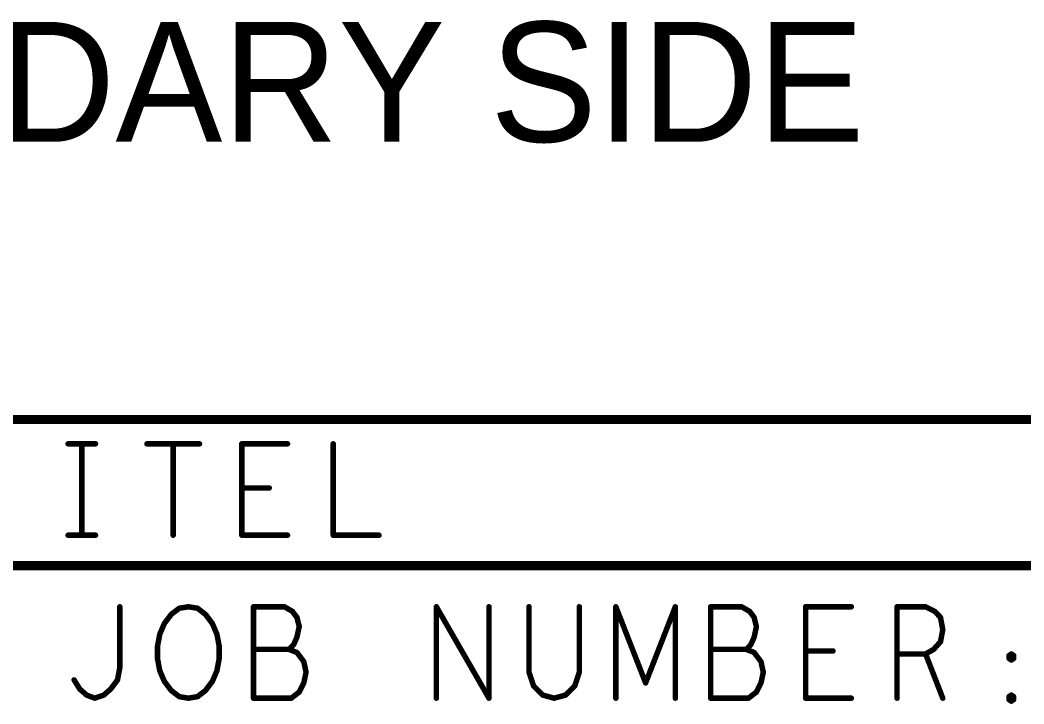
# Model space of a CAD drawing. Extents: x -1.14 to 4.53, y -2.04 to 6.
# Drawn here: x 2.197 to 3.294, y -1.395 to -0.646 of the extents above; entities that cross this region are included whole.
import ezdxf

# ---------------------------------------------------------------- set-up
doc = ezdxf.new("R2010")
doc.units = 0
doc.layers.get('0').update_dxf_attribs({"linetype": 'CONTINUOUS'})
doc.layers.add('ASPR', color=6, linetype='CONTINUOUS')
doc.layers.add('ASSE', color=1, linetype='CONTINUOUS')
doc.styles.add('STYLE_0', font='TXT', dxfattribs={"height": 0.13125})

# ---------------------------------------------------------------- blocks, each defined once
blk = doc.blocks.new('ROUND_1')
at = {"const_width": 0.003}
blk.add_lwpolyline([(-0.0015, 0, 1), (0.0015, 0, 1)], format="xyb", close=True, dxfattribs=at)

msp = doc.modelspace()

# ---------------------------------------------------------------- linework, layer by layer
at = {"layer": 'ASPR'}
for points, const_width in [([(0.2481, -1.0833), (4.4031, -1.0833)], 0.01), ([(2.249, -1.11), (2.279, -1.11)], 0.006), ([(2.264, -1.11), (2.264, -1.21)], 0.006), ([(2.3353, -1.11), (2.3927, -1.11)], 0.006), ([(2.364, -1.11), (2.364, -1.21)], 0.006), ([(2.439, -1.21), (2.439, -1.11)], 0.006), ([(2.439, -1.11), (2.489, -1.11)], 0.006), ([(2.539, -1.11), (2.539, -1.21)], 0.006), ([(2.469, -1.1583), (2.439, -1.1583)], 0.006), ([(2.249, -1.21), (2.279, -1.21)], 0.006), ([(2.489, -1.21), (2.439, -1.21)], 0.006), ([(2.539, -1.21), (2.589, -1.21)], 0.006), ([(0.2481, -1.2433), (4.4031, -1.2433)], 0.01), ([(2.3056, -1.3549), (2.3056, -1.2883)], 0.006), ([(2.3543, -1.3066), (2.3618, -1.2966)], 0.006), ([(2.3618, -1.2966), (2.3706, -1.2899)], 0.006), ([(2.3706, -1.2899), (2.3806, -1.2883)], 0.006), ([(2.3806, -1.2883), (2.3906, -1.2899)], 0.006), ([(2.3906, -1.2899), (2.3993, -1.2966)], 0.006), ([(2.3993, -1.2966), (2.4068, -1.3066)], 0.006), ([(2.4856, -1.2883), (2.4518, -1.2883)], 0.006), ([(2.4518, -1.2883), (2.4518, -1.3883)], 0.006), ([(2.4943, -1.2933), (2.4856, -1.2883)], 0.006), ([(2.4993, -1.2999), (2.4943, -1.2933)], 0.006), ([(2.6518, -1.3883), (2.6518, -1.2883)], 0.006), ([(2.6518, -1.2883), (2.7093, -1.3883)], 0.006), ([(2.7093, -1.3883), (2.7093, -1.2883)], 0.006), ([(2.7531, -1.2883), (2.7531, -1.3599)], 0.006), ([(2.8081, -1.3599), (2.8081, -1.2883)], 0.006), ([(2.8481, -1.3883), (2.8481, -1.2883)], 0.006), ([(2.8481, -1.2883), (2.8806, -1.3716)], 0.006), ([(2.8806, -1.3716), (2.9131, -1.2883)], 0.006), ([(2.9131, -1.2883), (2.9131, -1.3883)], 0.006), ([(2.9856, -1.2883), (2.9518, -1.2883)], 0.006), ([(2.9518, -1.2883), (2.9518, -1.3883)], 0.006), ([(2.9943, -1.2933), (2.9856, -1.2883)], 0.006), ([(2.9993, -1.2999), (2.9943, -1.2933)], 0.006), ([(3.0556, -1.3883), (3.0556, -1.2883)], 0.006), ([(3.0556, -1.2883), (3.1056, -1.2883)], 0.006), ([(3.1556, -1.3883), (3.1556, -1.2883)], 0.006), ([(3.1556, -1.2883), (3.1868, -1.2883)], 0.006), ([(3.1868, -1.2883), (3.1968, -1.2933)], 0.006), ([(3.1968, -1.2933), (3.2031, -1.2999)], 0.006), ([(2.3493, -1.3183), (2.3543, -1.3066)], 0.006), ([(2.4068, -1.3066), (2.4118, -1.3183)], 0.006), ([(2.5018, -1.3099), (2.4993, -1.2999)], 0.006), ([(3.0018, -1.3099), (2.9993, -1.2999)], 0.006), ([(3.2031, -1.2999), (3.2056, -1.3133)], 0.006), ([(2.3468, -1.3316), (2.3493, -1.3183)], 0.006), ([(2.4118, -1.3183), (2.4143, -1.3316)], 0.006), ([(2.4993, -1.3216), (2.5018, -1.3099)], 0.006), ([(2.9993, -1.3216), (3.0018, -1.3099)], 0.006), ([(3.2056, -1.3133), (3.2031, -1.3266)], 0.006), ([(2.4906, -1.3349), (2.4956, -1.3299)], 0.006), ([(2.4956, -1.3299), (2.4993, -1.3216)], 0.006), ([(2.9906, -1.3349), (2.9956, -1.3299)], 0.006), ([(2.9956, -1.3299), (2.9993, -1.3216)], 0.006), ([(3.2031, -1.3266), (3.1956, -1.3349)], 0.006), ([(2.3468, -1.3449), (2.3468, -1.3316)], 0.006), ([(2.4143, -1.3316), (2.4143, -1.3449)], 0.006), ([(2.4906, -1.3349), (2.4518, -1.3349)], 0.006), ([(2.4993, -1.3383), (2.4906, -1.3349)], 0.006), ([(2.5068, -1.3483), (2.4993, -1.3383)], 0.006), ([(2.9906, -1.3349), (2.9518, -1.3349)], 0.006), ([(2.9993, -1.3383), (2.9906, -1.3349)], 0.006), ([(3.0068, -1.3483), (2.9993, -1.3383)], 0.006), ([(3.0856, -1.3366), (3.0556, -1.3366)], 0.006), ([(3.1868, -1.3399), (3.1556, -1.3399)], 0.006), ([(3.1956, -1.3349), (3.1868, -1.3399)], 0.006), ([(3.1868, -1.3399), (3.2056, -1.3883)], 0.006), ([(3.2781, -1.3416), (3.2806, -1.3399)], 0.006), ([(3.2781, -1.3449), (3.2781, -1.3416)], 0.006), ([(3.2806, -1.3399), (3.2831, -1.3416)], 0.006), ([(3.2831, -1.3416), (3.2831, -1.3449)], 0.006), ([(2.3493, -1.3583), (2.3468, -1.3449)], 0.006), ([(2.4143, -1.3449), (2.4118, -1.3583)], 0.006), ([(2.5093, -1.3599), (2.5068, -1.3483)], 0.006), ([(3.0093, -1.3599), (3.0068, -1.3483)], 0.006), ([(3.2806, -1.3466), (3.2781, -1.3449)], 0.006), ([(3.2831, -1.3449), (3.2806, -1.3466)], 0.006), ([(2.3031, -1.3683), (2.3056, -1.3549)], 0.006), ([(2.3543, -1.3699), (2.3493, -1.3583)], 0.006), ([(2.4118, -1.3583), (2.4068, -1.3699)], 0.006), ([(2.5068, -1.3716), (2.5093, -1.3599)], 0.006), ([(2.7531, -1.3599), (2.7581, -1.3749)], 0.006), ([(2.8031, -1.3749), (2.8081, -1.3599)], 0.006), ([(3.0068, -1.3716), (3.0093, -1.3599)], 0.006), ([(2.2556, -1.3683), (2.2618, -1.3783)], 0.006), ([(2.2956, -1.3783), (2.3031, -1.3683)], 0.006), ([(2.3618, -1.3799), (2.3543, -1.3699)], 0.006), ([(2.4068, -1.3699), (2.3993, -1.3799)], 0.006), ([(2.5018, -1.3816), (2.5068, -1.3716)], 0.006), ([(2.7581, -1.3749), (2.7681, -1.3849)], 0.006), ([(2.7931, -1.3849), (2.8031, -1.3749)], 0.006), ([(3.0018, -1.3816), (3.0068, -1.3716)], 0.006), ([(2.2618, -1.3783), (2.2693, -1.3849)], 0.006), ([(2.2693, -1.3849), (2.2781, -1.3883)], 0.006), ([(2.2781, -1.3883), (2.2881, -1.3849)], 0.006), ([(2.2881, -1.3849), (2.2956, -1.3783)], 0.006), ([(2.3706, -1.3866), (2.3618, -1.3799)], 0.006), ([(2.3993, -1.3799), (2.3906, -1.3866)], 0.006), ([(2.4931, -1.3883), (2.5018, -1.3816)], 0.006), ([(2.7681, -1.3849), (2.7806, -1.3883)], 0.006), ([(2.7806, -1.3883), (2.7931, -1.3849)], 0.006), ([(2.9931, -1.3883), (3.0018, -1.3816)], 0.006), ([(3.2781, -1.3866), (3.2806, -1.3849)], 0.006), ([(3.2806, -1.3849), (3.2831, -1.3866)], 0.006), ([(2.3806, -1.3883), (2.3706, -1.3866)], 0.006), ([(2.3906, -1.3866), (2.3806, -1.3883)], 0.006), ([(2.4518, -1.3883), (2.4931, -1.3883)], 0.006), ([(2.9518, -1.3883), (2.9931, -1.3883)], 0.006), ([(3.1056, -1.3883), (3.0556, -1.3883)], 0.006), ([(3.2781, -1.3899), (3.2781, -1.3866)], 0.006), ([(3.2806, -1.3916), (3.2781, -1.3899)], 0.006), ([(3.2831, -1.3899), (3.2806, -1.3916)], 0.006), ([(3.2831, -1.3866), (3.2831, -1.3899)], 0.006)]:
    msp.add_lwpolyline(points, dxfattribs=dict(at, const_width=const_width))
at = {"layer": 'ASSE'}
for points, const_width in [([(0.2481, -1.0833), (4.4031, -1.0833)], 0.01), ([(2.249, -1.11), (2.279, -1.11)], 0.006), ([(2.264, -1.11), (2.264, -1.21)], 0.006), ([(2.3353, -1.11), (2.3927, -1.11)], 0.006), ([(2.364, -1.11), (2.364, -1.21)], 0.006), ([(2.439, -1.21), (2.439, -1.11)], 0.006), ([(2.439, -1.11), (2.489, -1.11)], 0.006), ([(2.539, -1.11), (2.539, -1.21)], 0.006), ([(2.469, -1.1583), (2.439, -1.1583)], 0.006), ([(2.249, -1.21), (2.279, -1.21)], 0.006), ([(2.489, -1.21), (2.439, -1.21)], 0.006), ([(2.539, -1.21), (2.589, -1.21)], 0.006), ([(0.2481, -1.2433), (4.4031, -1.2433)], 0.01), ([(2.3056, -1.3549), (2.3056, -1.2883)], 0.006), ([(2.3543, -1.3066), (2.3618, -1.2966)], 0.006), ([(2.3618, -1.2966), (2.3706, -1.2899)], 0.006), ([(2.3706, -1.2899), (2.3806, -1.2883)], 0.006), ([(2.3806, -1.2883), (2.3906, -1.2899)], 0.006), ([(2.3906, -1.2899), (2.3993, -1.2966)], 0.006), ([(2.3993, -1.2966), (2.4068, -1.3066)], 0.006), ([(2.4856, -1.2883), (2.4518, -1.2883)], 0.006), ([(2.4518, -1.2883), (2.4518, -1.3883)], 0.006), ([(2.4943, -1.2933), (2.4856, -1.2883)], 0.006), ([(2.4993, -1.2999), (2.4943, -1.2933)], 0.006), ([(2.6518, -1.3883), (2.6518, -1.2883)], 0.006), ([(2.6518, -1.2883), (2.7093, -1.3883)], 0.006), ([(2.7093, -1.3883), (2.7093, -1.2883)], 0.006), ([(2.7531, -1.2883), (2.7531, -1.3599)], 0.006), ([(2.8081, -1.3599), (2.8081, -1.2883)], 0.006), ([(2.8481, -1.3883), (2.8481, -1.2883)], 0.006), ([(2.8481, -1.2883), (2.8806, -1.3716)], 0.006), ([(2.8806, -1.3716), (2.9131, -1.2883)], 0.006), ([(2.9131, -1.2883), (2.9131, -1.3883)], 0.006), ([(2.9856, -1.2883), (2.9518, -1.2883)], 0.006), ([(2.9518, -1.2883), (2.9518, -1.3883)], 0.006), ([(2.9943, -1.2933), (2.9856, -1.2883)], 0.006), ([(2.9993, -1.2999), (2.9943, -1.2933)], 0.006), ([(3.0556, -1.3883), (3.0556, -1.2883)], 0.006), ([(3.0556, -1.2883), (3.1056, -1.2883)], 0.006), ([(3.1556, -1.3883), (3.1556, -1.2883)], 0.006), ([(3.1556, -1.2883), (3.1868, -1.2883)], 0.006), ([(3.1868, -1.2883), (3.1968, -1.2933)], 0.006), ([(3.1968, -1.2933), (3.2031, -1.2999)], 0.006), ([(2.3493, -1.3183), (2.3543, -1.3066)], 0.006), ([(2.4068, -1.3066), (2.4118, -1.3183)], 0.006), ([(2.5018, -1.3099), (2.4993, -1.2999)], 0.006), ([(3.0018, -1.3099), (2.9993, -1.2999)], 0.006), ([(3.2031, -1.2999), (3.2056, -1.3133)], 0.006), ([(2.3468, -1.3316), (2.3493, -1.3183)], 0.006), ([(2.4118, -1.3183), (2.4143, -1.3316)], 0.006), ([(2.4993, -1.3216), (2.5018, -1.3099)], 0.006), ([(2.9993, -1.3216), (3.0018, -1.3099)], 0.006), ([(3.2056, -1.3133), (3.2031, -1.3266)], 0.006), ([(2.4906, -1.3349), (2.4956, -1.3299)], 0.006), ([(2.4956, -1.3299), (2.4993, -1.3216)], 0.006), ([(2.9906, -1.3349), (2.9956, -1.3299)], 0.006), ([(2.9956, -1.3299), (2.9993, -1.3216)], 0.006), ([(3.2031, -1.3266), (3.1956, -1.3349)], 0.006), ([(2.3468, -1.3449), (2.3468, -1.3316)], 0.006), ([(2.4143, -1.3316), (2.4143, -1.3449)], 0.006), ([(2.4906, -1.3349), (2.4518, -1.3349)], 0.006), ([(2.4993, -1.3383), (2.4906, -1.3349)], 0.006), ([(2.5068, -1.3483), (2.4993, -1.3383)], 0.006), ([(2.9906, -1.3349), (2.9518, -1.3349)], 0.006), ([(2.9993, -1.3383), (2.9906, -1.3349)], 0.006), ([(3.0068, -1.3483), (2.9993, -1.3383)], 0.006), ([(3.0856, -1.3366), (3.0556, -1.3366)], 0.006), ([(3.1868, -1.3399), (3.1556, -1.3399)], 0.006), ([(3.1956, -1.3349), (3.1868, -1.3399)], 0.006), ([(3.1868, -1.3399), (3.2056, -1.3883)], 0.006), ([(3.2781, -1.3416), (3.2806, -1.3399)], 0.006), ([(3.2781, -1.3449), (3.2781, -1.3416)], 0.006), ([(3.2806, -1.3399), (3.2831, -1.3416)], 0.006), ([(3.2831, -1.3416), (3.2831, -1.3449)], 0.006), ([(2.3493, -1.3583), (2.3468, -1.3449)], 0.006), ([(2.4143, -1.3449), (2.4118, -1.3583)], 0.006), ([(2.5093, -1.3599), (2.5068, -1.3483)], 0.006), ([(3.0093, -1.3599), (3.0068, -1.3483)], 0.006), ([(3.2806, -1.3466), (3.2781, -1.3449)], 0.006), ([(3.2831, -1.3449), (3.2806, -1.3466)], 0.006), ([(2.3031, -1.3683), (2.3056, -1.3549)], 0.006), ([(2.3543, -1.3699), (2.3493, -1.3583)], 0.006), ([(2.4118, -1.3583), (2.4068, -1.3699)], 0.006), ([(2.5068, -1.3716), (2.5093, -1.3599)], 0.006), ([(2.7531, -1.3599), (2.7581, -1.3749)], 0.006), ([(2.8031, -1.3749), (2.8081, -1.3599)], 0.006), ([(3.0068, -1.3716), (3.0093, -1.3599)], 0.006), ([(2.2556, -1.3683), (2.2618, -1.3783)], 0.006), ([(2.2956, -1.3783), (2.3031, -1.3683)], 0.006), ([(2.3618, -1.3799), (2.3543, -1.3699)], 0.006), ([(2.4068, -1.3699), (2.3993, -1.3799)], 0.006), ([(2.5018, -1.3816), (2.5068, -1.3716)], 0.006), ([(2.7581, -1.3749), (2.7681, -1.3849)], 0.006), ([(2.7931, -1.3849), (2.8031, -1.3749)], 0.006), ([(3.0018, -1.3816), (3.0068, -1.3716)], 0.006), ([(2.2618, -1.3783), (2.2693, -1.3849)], 0.006), ([(2.2693, -1.3849), (2.2781, -1.3883)], 0.006), ([(2.2781, -1.3883), (2.2881, -1.3849)], 0.006), ([(2.2881, -1.3849), (2.2956, -1.3783)], 0.006), ([(2.3706, -1.3866), (2.3618, -1.3799)], 0.006), ([(2.3993, -1.3799), (2.3906, -1.3866)], 0.006), ([(2.4931, -1.3883), (2.5018, -1.3816)], 0.006), ([(2.7681, -1.3849), (2.7806, -1.3883)], 0.006), ([(2.7806, -1.3883), (2.7931, -1.3849)], 0.006), ([(2.9931, -1.3883), (3.0018, -1.3816)], 0.006), ([(3.2781, -1.3866), (3.2806, -1.3849)], 0.006), ([(3.2806, -1.3849), (3.2831, -1.3866)], 0.006), ([(2.3806, -1.3883), (2.3706, -1.3866)], 0.006), ([(2.3906, -1.3866), (2.3806, -1.3883)], 0.006), ([(2.4518, -1.3883), (2.4931, -1.3883)], 0.006), ([(2.9518, -1.3883), (2.9931, -1.3883)], 0.006), ([(3.1056, -1.3883), (3.0556, -1.3883)], 0.006), ([(3.2781, -1.3899), (3.2781, -1.3866)], 0.006), ([(3.2806, -1.3916), (3.2781, -1.3899)], 0.006), ([(3.2831, -1.3899), (3.2806, -1.3916)], 0.006), ([(3.2831, -1.3866), (3.2831, -1.3899)], 0.006)]:
    msp.add_lwpolyline(points, dxfattribs=dict(at, const_width=const_width))

# ---------------------------------------------------------------- block references
at = {"layer": 'ASPR'}
for p in [(2.249, -1.11), (2.264, -1.11), (2.279, -1.11), (2.3353, -1.11), (2.364, -1.11), (2.3927, -1.11), (2.439, -1.11), (2.439, -1.11), (2.489, -1.11), (2.539, -1.11), (2.439, -1.1583), (2.469, -1.1583), (2.249, -1.21), (2.264, -1.21), (2.279, -1.21), (2.364, -1.21), (2.439, -1.21), (2.439, -1.21), (2.489, -1.21), (2.539, -1.21), (2.539, -1.21), (2.589, -1.21), (2.3056, -1.2883), (2.3618, -1.2966), (2.3618, -1.2966), (2.3706, -1.2899), (2.3706, -1.2899), (2.3806, -1.2883), (2.3806, -1.2883), (2.3906, -1.2899), (2.3906, -1.2899), (2.3993, -1.2966), (2.3993, -1.2966), (2.4518, -1.2883), (2.4518, -1.2883), (2.4856, -1.2883), (2.4856, -1.2883), (2.4943, -1.2933), (2.4943, -1.2933), (2.6518, -1.2883), (2.6518, -1.2883), (2.7093, -1.2883), (2.7531, -1.2883), (2.8081, -1.2883), (2.8481, -1.2883), (2.8481, -1.2883), (2.9131, -1.2883), (2.9131, -1.2883), (2.9518, -1.2883), (2.9518, -1.2883), (2.9856, -1.2883), (2.9856, -1.2883), (2.9943, -1.2933), (2.9943, -1.2933), (3.0556, -1.2883), (3.0556, -1.2883), (3.1056, -1.2883), (3.1556, -1.2883), (3.1556, -1.2883), (3.1868, -1.2883), (3.1868, -1.2883), (3.1968, -1.2933), (3.1968, -1.2933), (2.3543, -1.3066), (2.3543, -1.3066), (2.4068, -1.3066), (2.4068, -1.3066), (2.4993, -1.2999), (2.4993, -1.2999), (2.9993, -1.2999), (2.9993, -1.2999), (3.2031, -1.2999), (3.2031, -1.2999), (2.3493, -1.3183), (2.3493, -1.3183), (2.4118, -1.3183), (2.4118, -1.3183), (2.5018, -1.3099), (2.5018, -1.3099), (3.0018, -1.3099), (3.0018, -1.3099), (3.2056, -1.3133), (3.2056, -1.3133), (2.4956, -1.3299), (2.4956, -1.3299), (2.4993, -1.3216), (2.4993, -1.3216), (2.9956, -1.3299), (2.9956, -1.3299), (2.9993, -1.3216), (2.9993, -1.3216), (3.2031, -1.3266), (3.2031, -1.3266), (2.3468, -1.3316), (2.3468, -1.3316), (2.4143, -1.3316), (2.4143, -1.3316), (2.4518, -1.3349), (2.4906, -1.3349), (2.4906, -1.3349), (2.4906, -1.3349), (2.4993, -1.3383), (2.4993, -1.3383), (2.9518, -1.3349), (2.9906, -1.3349), (2.9906, -1.3349), (2.9906, -1.3349), (2.9993, -1.3383), (2.9993, -1.3383), (3.0556, -1.3366), (3.0856, -1.3366), (3.1556, -1.3399), (3.1868, -1.3399), (3.1868, -1.3399), (3.1868, -1.3399), (3.1956, -1.3349), (3.1956, -1.3349), (3.2781, -1.3416), (3.2781, -1.3416), (3.2806, -1.3399), (3.2806, -1.3399), (3.2831, -1.3416), (3.2831, -1.3416), (2.3468, -1.3449), (2.3468, -1.3449), (2.4143, -1.3449), (2.4143, -1.3449), (2.5068, -1.3483), (2.5068, -1.3483), (3.0068, -1.3483), (3.0068, -1.3483), (3.2781, -1.3449), (3.2781, -1.3449), (3.2806, -1.3466), (3.2806, -1.3466), (3.2831, -1.3449), (3.2831, -1.3449), (2.3056, -1.3549), (2.3056, -1.3549), (2.3493, -1.3583), (2.3493, -1.3583), (2.4118, -1.3583), (2.4118, -1.3583), (2.5093, -1.3599), (2.5093, -1.3599), (2.7531, -1.3599), (2.7531, -1.3599), (2.8081, -1.3599), (2.8081, -1.3599), (3.0093, -1.3599), (3.0093, -1.3599), (2.2556, -1.3683), (2.3031, -1.3683), (2.3031, -1.3683), (2.3543, -1.3699), (2.3543, -1.3699), (2.4068, -1.3699), (2.4068, -1.3699), (2.5068, -1.3716), (2.5068, -1.3716), (2.7581, -1.3749), (2.7581, -1.3749), (2.8031, -1.3749), (2.8031, -1.3749), (2.8806, -1.3716), (2.8806, -1.3716), (3.0068, -1.3716), (3.0068, -1.3716), (2.2618, -1.3783), (2.2618, -1.3783), (2.2693, -1.3849), (2.2693, -1.3849), (2.2881, -1.3849), (2.2881, -1.3849), (2.2956, -1.3783), (2.2956, -1.3783), (2.3618, -1.3799), (2.3618, -1.3799), (2.3993, -1.3799), (2.3993, -1.3799), (2.5018, -1.3816), (2.5018, -1.3816), (2.7681, -1.3849), (2.7681, -1.3849), (2.7931, -1.3849), (2.7931, -1.3849), (3.0018, -1.3816), (3.0018, -1.3816), (3.2806, -1.3849), (3.2806, -1.3849), (2.2781, -1.3883), (2.2781, -1.3883), (2.3706, -1.3866), (2.3706, -1.3866), (2.3806, -1.3883), (2.3806, -1.3883), (2.3906, -1.3866), (2.3906, -1.3866), (2.4518, -1.3883), (2.4518, -1.3883), (2.4931, -1.3883), (2.4931, -1.3883), (2.6518, -1.3883), (2.7093, -1.3883), (2.7093, -1.3883), (2.7806, -1.3883), (2.7806, -1.3883), (2.8481, -1.3883), (2.9131, -1.3883), (2.9518, -1.3883), (2.9518, -1.3883), (2.9931, -1.3883), (2.9931, -1.3883), (3.0556, -1.3883), (3.0556, -1.3883), (3.1056, -1.3883), (3.1556, -1.3883), (3.2056, -1.3883), (3.2781, -1.3866), (3.2781, -1.3866), (3.2781, -1.3899), (3.2781, -1.3899), (3.2806, -1.3916), (3.2806, -1.3916), (3.2831, -1.3866), (3.2831, -1.3866), (3.2831, -1.3899), (3.2831, -1.3899)]:
    msp.add_blockref('ROUND_1', p, dxfattribs=at)
at = {"layer": 'ASSE'}
for p in [(2.249, -1.11), (2.264, -1.11), (2.279, -1.11), (2.3353, -1.11), (2.364, -1.11), (2.3927, -1.11), (2.439, -1.11), (2.439, -1.11), (2.489, -1.11), (2.539, -1.11), (2.439, -1.1583), (2.469, -1.1583), (2.249, -1.21), (2.264, -1.21), (2.279, -1.21), (2.364, -1.21), (2.439, -1.21), (2.439, -1.21), (2.489, -1.21), (2.539, -1.21), (2.539, -1.21), (2.589, -1.21), (2.3056, -1.2883), (2.3618, -1.2966), (2.3618, -1.2966), (2.3706, -1.2899), (2.3706, -1.2899), (2.3806, -1.2883), (2.3806, -1.2883), (2.3906, -1.2899), (2.3906, -1.2899), (2.3993, -1.2966), (2.3993, -1.2966), (2.4518, -1.2883), (2.4518, -1.2883), (2.4856, -1.2883), (2.4856, -1.2883), (2.4943, -1.2933), (2.4943, -1.2933), (2.6518, -1.2883), (2.6518, -1.2883), (2.7093, -1.2883), (2.7531, -1.2883), (2.8081, -1.2883), (2.8481, -1.2883), (2.8481, -1.2883), (2.9131, -1.2883), (2.9131, -1.2883), (2.9518, -1.2883), (2.9518, -1.2883), (2.9856, -1.2883), (2.9856, -1.2883), (2.9943, -1.2933), (2.9943, -1.2933), (3.0556, -1.2883), (3.0556, -1.2883), (3.1056, -1.2883), (3.1556, -1.2883), (3.1556, -1.2883), (3.1868, -1.2883), (3.1868, -1.2883), (3.1968, -1.2933), (3.1968, -1.2933), (2.3543, -1.3066), (2.3543, -1.3066), (2.4068, -1.3066), (2.4068, -1.3066), (2.4993, -1.2999), (2.4993, -1.2999), (2.9993, -1.2999), (2.9993, -1.2999), (3.2031, -1.2999), (3.2031, -1.2999), (2.3493, -1.3183), (2.3493, -1.3183), (2.4118, -1.3183), (2.4118, -1.3183), (2.5018, -1.3099), (2.5018, -1.3099), (3.0018, -1.3099), (3.0018, -1.3099), (3.2056, -1.3133), (3.2056, -1.3133), (2.4956, -1.3299), (2.4956, -1.3299), (2.4993, -1.3216), (2.4993, -1.3216), (2.9956, -1.3299), (2.9956, -1.3299), (2.9993, -1.3216), (2.9993, -1.3216), (3.2031, -1.3266), (3.2031, -1.3266), (2.3468, -1.3316), (2.3468, -1.3316), (2.4143, -1.3316), (2.4143, -1.3316), (2.4518, -1.3349), (2.4906, -1.3349), (2.4906, -1.3349), (2.4906, -1.3349), (2.4993, -1.3383), (2.4993, -1.3383), (2.9518, -1.3349), (2.9906, -1.3349), (2.9906, -1.3349), (2.9906, -1.3349), (2.9993, -1.3383), (2.9993, -1.3383), (3.0556, -1.3366), (3.0856, -1.3366), (3.1556, -1.3399), (3.1868, -1.3399), (3.1868, -1.3399), (3.1868, -1.3399), (3.1956, -1.3349), (3.1956, -1.3349), (3.2781, -1.3416), (3.2781, -1.3416), (3.2806, -1.3399), (3.2806, -1.3399), (3.2831, -1.3416), (3.2831, -1.3416), (2.3468, -1.3449), (2.3468, -1.3449), (2.4143, -1.3449), (2.4143, -1.3449), (2.5068, -1.3483), (2.5068, -1.3483), (3.0068, -1.3483), (3.0068, -1.3483), (3.2781, -1.3449), (3.2781, -1.3449), (3.2806, -1.3466), (3.2806, -1.3466), (3.2831, -1.3449), (3.2831, -1.3449), (2.3056, -1.3549), (2.3056, -1.3549), (2.3493, -1.3583), (2.3493, -1.3583), (2.4118, -1.3583), (2.4118, -1.3583), (2.5093, -1.3599), (2.5093, -1.3599), (2.7531, -1.3599), (2.7531, -1.3599), (2.8081, -1.3599), (2.8081, -1.3599), (3.0093, -1.3599), (3.0093, -1.3599), (2.2556, -1.3683), (2.3031, -1.3683), (2.3031, -1.3683), (2.3543, -1.3699), (2.3543, -1.3699), (2.4068, -1.3699), (2.4068, -1.3699), (2.5068, -1.3716), (2.5068, -1.3716), (2.7581, -1.3749), (2.7581, -1.3749), (2.8031, -1.3749), (2.8031, -1.3749), (2.8806, -1.3716), (2.8806, -1.3716), (3.0068, -1.3716), (3.0068, -1.3716), (2.2618, -1.3783), (2.2618, -1.3783), (2.2693, -1.3849), (2.2693, -1.3849), (2.2881, -1.3849), (2.2881, -1.3849), (2.2956, -1.3783), (2.2956, -1.3783), (2.3618, -1.3799), (2.3618, -1.3799), (2.3993, -1.3799), (2.3993, -1.3799), (2.5018, -1.3816), (2.5018, -1.3816), (2.7681, -1.3849), (2.7681, -1.3849), (2.7931, -1.3849), (2.7931, -1.3849), (3.0018, -1.3816), (3.0018, -1.3816), (3.2806, -1.3849), (3.2806, -1.3849), (2.2781, -1.3883), (2.2781, -1.3883), (2.3706, -1.3866), (2.3706, -1.3866), (2.3806, -1.3883), (2.3806, -1.3883), (2.3906, -1.3866), (2.3906, -1.3866), (2.4518, -1.3883), (2.4518, -1.3883), (2.4931, -1.3883), (2.4931, -1.3883), (2.6518, -1.3883), (2.7093, -1.3883), (2.7093, -1.3883), (2.7806, -1.3883), (2.7806, -1.3883), (2.8481, -1.3883), (2.9131, -1.3883), (2.9518, -1.3883), (2.9518, -1.3883), (2.9931, -1.3883), (2.9931, -1.3883), (3.0556, -1.3883), (3.0556, -1.3883), (3.1056, -1.3883), (3.1556, -1.3883), (3.2056, -1.3883), (3.2781, -1.3866), (3.2781, -1.3866), (3.2781, -1.3899), (3.2781, -1.3899), (3.2806, -1.3916), (3.2806, -1.3916), (3.2831, -1.3866), (3.2831, -1.3866), (3.2831, -1.3899), (3.2831, -1.3899)]:
    msp.add_blockref('ROUND_1', p, dxfattribs=at)

# ---------------------------------------------------------------- texts
at = {"layer": 'ASSE', "style": 'STYLE_0'}
msp.add_text('VIEW FROM SECONDARY SIDE', height=0.13125, dxfattribs=at).set_placement((0.4871, -0.7796))

doc.saveas('drawing.dxf')
